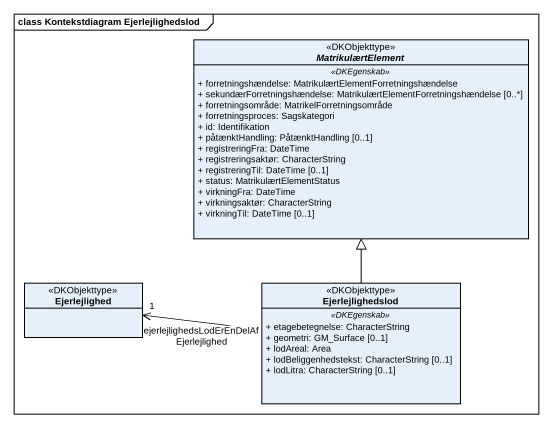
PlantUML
@startuml
mainframe class Kontekstdiagram Ejerlejlighedslod
hide circle
hide empty members
skinparam classAttributeIconSize 0
abstract class MatrikulærtElement <<DKObjekttype>> {
  .. <<DKEgenskab>> ..
  + forretningshændelse: MatrikulærtElementForretningshændelse
  + sekundærForretningshændelse: MatrikulærtElementForretningshændelse [0..*]
  + forretningsområde: MatrikelForretningsområde
  + forretningsproces: Sagskategori
  + id: Identifikation
  + påtænktHandling: PåtænktHandling [0..1]
  + registreringFra: DateTime
  + registreringsaktør: CharacterString
  + registreringTil: DateTime [0..1]
  + status: MatrikulærtElementStatus
  + virkningFra: DateTime
  + virkningsaktør: CharacterString
  + virkningTil: DateTime [0..1]
}
class Ejerlejlighed <<DKObjekttype>>
class Ejerlejlighedslod <<DKObjekttype>> {
  .. <<DKEgenskab>> ..
  + etagebetegnelse: CharacterString
  + geometri: GM_Surface [0..1]
  + lodAreal: Area
  + lodBeliggenhedstekst: CharacterString [0..1]
  + lodLitra: CharacterString [0..1]
}
Ejerlejlighedslod -up-|> MatrikulærtElement
Ejerlejlighedslod -left-> "1" Ejerlejlighed : ejerlejlighedsLodErEnDelAfEjerlejlighed
@enduml
